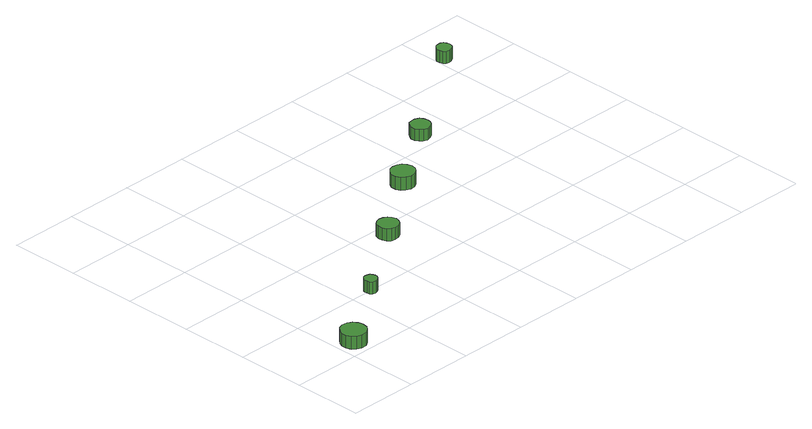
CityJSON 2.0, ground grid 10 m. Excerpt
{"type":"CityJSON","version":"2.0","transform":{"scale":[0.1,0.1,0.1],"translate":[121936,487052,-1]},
"CityObjects":{
"tree1":{"type":"SolitaryVegetationObject","attributes":{"function":"something"},"geometry":[{"type":"MultiSurface","lod":"1","boundaries":[[[0,1,2,3,4,5,6,7,8,9,10,11,12,13,14]],[[15,16,17,18,19,20,21,22,23,24,25,26,27,28,29]],[[0,29,28,1]],[[1,28,27,2]],[[2,27,26,3]],[[3,26,25,4]],[[4,25,24,5]],[[5,24,23,6]],[[6,23,22,7]],[[7,22,21,8]],[[8,21,20,9]],[[9,20,19,10]],[[10,19,18,11]],[[11,18,17,12]],[[12,17,16,13]],[[13,16,15,14]],[[14,15,29,0]]]}]},
"tree2":{"type":"SolitaryVegetationObject","attributes":{"function":"something"},"geometry":[{"type":"MultiSurface","lod":"1","boundaries":[[[30,31,32,33,34,35,36,37,38,39,40,41,42,43,44]],[[45,46,47,48,49,50,51,52,53,54,55,56,57,58,59]],[[30,59,58,31]],[[31,58,57,32]],[[32,57,56,33]],[[33,56,55,34]],[[34,55,54,35]],[[35,54,53,36]],[[36,53,52,37]],[[37,52,51,38]],[[38,51,50,39]],[[39,50,49,40]],[[40,49,48,41]],[[41,48,47,42]],[[42,47,46,43]],[[43,46,45,44]],[[44,45,59,30]]]}]},
"tree3":{"type":"SolitaryVegetationObject","attributes":{"function":"something"},"geometry":[{"type":"MultiSurface","lod":"1","boundaries":[[[60,61,62,63,64,65,66,67,68,69,70,71,72,73,74]],[[75,76,77,78,79,80,81,82,83,84,85,86,87,88,89]],[[60,89,88,61]],[[61,88,87,62]],[[62,87,86,63]],[[63,86,85,64]],[[64,85,84,65]],[[65,84,83,66]],[[66,83,82,67]],[[67,82,81,68]],[[68,81,80,69]],[[69,80,79,70]],[[70,79,78,71]],[[71,78,77,72]],[[72,77,76,73]],[[73,76,75,74]],[[74,75,89,60]]]}]},
"tree4":{"type":"SolitaryVegetationObject","attributes":{"function":"something"},"geometry":[{"type":"MultiSurface","lod":"1","boundaries":[[[90,91,92,93,94,95,96,97,98,99,100,101,102,103,104]],[[105,106,107,108,109,110,111,112,113,114,115,116,117,118,119]],[[90,119,118,91]],[[91,118,117,92]],[[92,117,116,93]],[[93,116,115,94]],[[94,115,114,95]],[[95,114,113,96]],[[96,113,112,97]],[[97,112,111,98]],[[98,111,110,99]],[[99,110,109,100]],[[100,109,108,101]],[[101,108,107,102]],[[102,107,106,103]],[[103,106,105,104]],[[104,105,119,90]]]}]},
"tree5":{"type":"SolitaryVegetationObject","attributes":{"function":"something"},"geometry":[{"type":"MultiSurface","lod":"1","boundaries":[[[120,121,122,123,124,125,126,127,128,129,130,131,132,133,134]],[[135,136,137,138,139,140,141,142,143,144,145,146,147,148,149]],[[120,149,148,121]],[[121,148,147,122]],[[122,147,146,123]],[[123,146,145,124]],[[124,145,144,125]],[[125,144,143,126]],[[126,143,142,127]],[[127,142,141,128]],[[128,141,140,129]],[[129,140,139,130]],[[130,139,138,131]],[[131,138,137,132]],[[132,137,136,133]],[[133,136,135,134]],[[134,135,149,120]]]}]},
"tree6":{"type":"SolitaryVegetationObject","attributes":{"function":"something"},"geometry":[{"type":"MultiSurface","lod":"1","boundaries":[[[150,151,152,153,154,155,156,157,158,159,160,161,162,163,164]],[[165,166,167,168,169,170,171,172,173,174,175,176,177,178,179]],[[150,179,178,151]],[[151,178,177,152]],[[152,177,176,153]],[[153,176,175,154]],[[154,175,174,155]],[[155,174,173,156]],[[156,173,172,157]],[[157,172,171,158]],[[158,171,170,159]],[[159,170,169,160]],[[160,169,168,161]],[[161,168,167,162]],[[162,167,166,163]],[[163,166,165,164]],[[164,165,179,150]]]}]},
"tree7":{"type":"SolitaryVegetationObject","attributes":{"function":"something"}}
},
"vertices":[
[42,25,27],[41,32,27],[36,38,27],[30,42,27],[22,43,27],[15,40,27],[10,35,27],[7,28,27],[7,21,27],[10,14,27],[15,9,27],[22,7,27],[30,7,27],[36,11,27],[41,17,27],[41,17,8],[36,11,8],[30,7,8],[22,7,8],[15,9,8],[10,14,8],[7,21,8],[7,28,8],[10,35,8],[15,40,8],[22,43,8],[30,42,8],[36,38,8],[41,32,8],[42,25,8],
[143,101,25],[142,104,25],[140,108,25],[137,109,25],[133,110,25],[129,109,25],[126,106,25],[125,103,25],[125,99,25],[126,95,25],[129,92,25],[133,91,25],[137,92,25],[140,94,25],[142,97,25],[142,97,7],[140,94,7],[137,92,7],[133,91,7],[129,92,7],[126,95,7],[125,99,7],[125,103,7],[126,106,7],[129,109,7],[133,110,7],[137,109,7],[140,108,7],[142,104,7],[143,101,7],
[263,181,25],[261,187,25],[258,192,25],[252,195,25],[246,196,25],[240,194,25],[235,190,25],[233,184,25],[233,178,25],[235,172,25],[240,168,25],[246,166,25],[252,167,25],[258,170,25],[261,175,25],[261,175,7],[258,170,7],[252,167,7],[246,166,7],[240,168,7],[235,172,7],[233,178,7],[233,184,7],[235,190,7],[240,194,7],[246,196,7],[252,195,7],[258,192,7],[261,187,7],[263,181,7],
[370,257,26],[368,264,26],[364,270,26],[358,273,26],[351,274,26],[344,272,26],[339,267,26],[336,261,26],[336,254,26],[339,247,26],[344,243,26],[351,240,26],[358,241,26],[364,245,26],[368,250,26],[368,250,7],[364,245,7],[358,241,7],[351,240,7],[344,243,7],[339,247,7],[336,254,7],[336,261,7],[339,267,7],[344,272,7],[351,274,7],[358,273,7],[364,270,7],[368,264,7],[370,257,7],
[468,325,24],[467,331,24],[464,336,24],[458,339,24],[453,339,24],[447,338,24],[443,334,24],[440,328,24],[440,322,24],[443,317,24],[447,313,24],[453,311,24],[458,312,24],[464,315,24],[467,320,24],[467,320,7],[464,315,7],[458,312,7],[453,311,7],[447,313,7],[443,317,7],[440,322,7],[440,328,7],[443,334,7],[447,338,7],[453,339,7],[458,339,7],[464,336,7],[467,331,7],[468,325,7],
[622,437,25],[621,441,25],[619,445,25],[615,447,25],[610,447,25],[606,446,25],[603,443,25],[601,439,25],[601,435,25],[603,430,25],[606,427,25],[610,426,25],[615,427,25],[619,429,25],[621,432,25],[621,432,7],[619,429,7],[615,427,7],[610,426,7],[606,427,7],[603,430,7],[601,435,7],[601,439,7],[603,443,7],[606,446,7],[610,447,7],[615,447,7],[619,445,7],[621,441,7],[622,437,7]
]}
